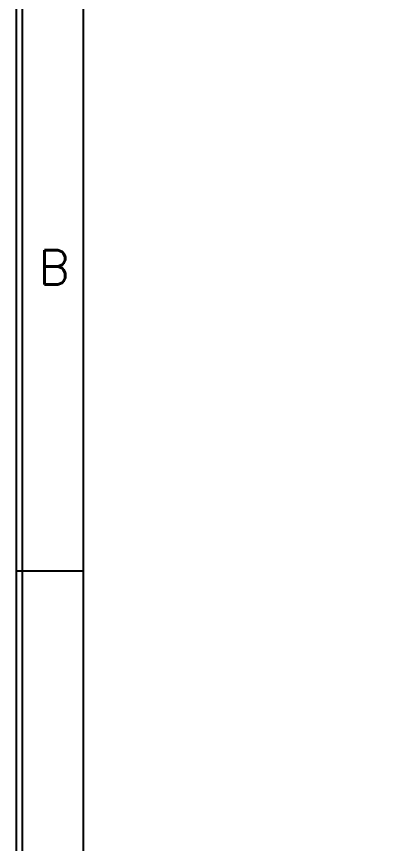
# Model space of a CAD drawing. Header units: millimetres. Extents: x 2473 to 2777, y 1336 to 1553.
# Drawn here: x 2473.11 to 2487.44, y 1493.61 to 1526.31 of the extents above; entities that cross this region are included whole.
import ezdxf
from ezdxf.enums import TextEntityAlignment as Align

# ---------------------------------------------------------------- set-up
doc = ezdxf.new("R2010")
doc.units = ezdxf.units.MM
for name, color, linetype in [('20', 2, 'Continuous'), ('30', 3, 'Continuous'), ('70', 7, 'Continuous')]:
    doc.layers.add(name, color=color, linetype=linetype)
doc.styles.add('SIMPLEX', font='SIMPLEX')

msp = doc.modelspace()

# ---------------------------------------------------------------- linework, layer by layer
at = {"layer": '20', "color": 7}
msp.add_line((2475.747, 1358.795), (2475.747, 1549.755), dxfattribs=at)
at = {"layer": '30', "color": 7}
msp.add_line((2473.107, 1504.395), (2475.747, 1504.395), dxfattribs=at)
at = {"layer": '70', "color": 7}
for points in [[(2777.107, 1336.395), (2473.107, 1336.395), (2473.107, 1552.395), (2777.107, 1552.395)], [(2776.867, 1336.635), (2473.347, 1336.635), (2473.347, 1552.155), (2776.867, 1552.155)]]:
    msp.add_lwpolyline(points, close=True, dxfattribs=at)

# ---------------------------------------------------------------- texts
at = {"layer": '30', "color": 7, "style": 'SIMPLEX'}
msp.add_text('B', height=1.36, dxfattribs=at).set_placement((2474.587, 1516.395), align=Align.MIDDLE)

doc.saveas('drawing.dxf')
